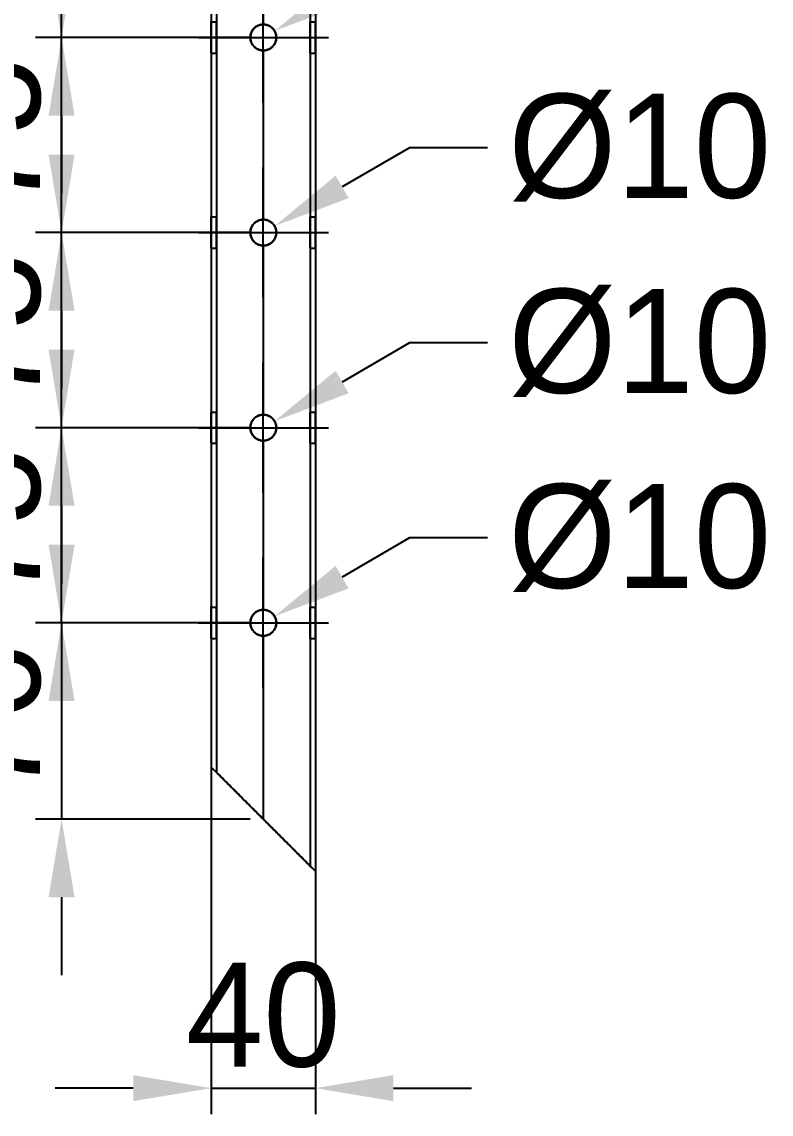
# Model space of a CAD drawing. Header units: millimetres. Extents: x 1279 to 9834, y -699 to 998.
# Drawn here: x 4482.3 to 4770.4, y -699.1 to -279.2 of the extents above; entities that cross this region are included whole.
import ezdxf

# ---------------------------------------------------------------- set-up
doc = ezdxf.new("R2010")
doc.units = ezdxf.units.MM
doc.header["$MEASUREMENT"] = 0
doc.layers.add('dim', color=7, linetype='Continuous', true_color=0x646464)
doc.layers.add('staal', color=7, linetype='Continuous', true_color=0x4c4c4c)
doc.styles.add('Mill', font='')
doc.styles.get('Mill').set_extended_font_data('Mill')
doc.dimstyles.new('Style de cote 02', dxfattribs={"dimscale": 10, "dimtxt": 4, "dimasz": 3, "dimexe": 1, "dimexo": 0.5, "dimgap": 0.8, "dimtad": 1, "dimtoh": 1, "dimdec": 0, "dimzin": 1, "dimdsep": 46, "dimtxsty": 'Mill', "dimcen": 2.5, "dimadec": 1, "dimazin": 0, "dimtfac": 1, "dimtdec": 4, "dimtix": 1, "dimtmove": 1, "dimatfit": 3, "dimfxl": 0, "dimtolj": 1, "dimtzin": 1, "dimarcsym": 0})

# ---------------------------------------------------------------- blocks, each defined once
blk = doc.blocks.new('*D2')
at = {"layer": 'Defpoints', "color": 0}
for p in [(4579.47, -507.69), (4570.81, -512.7)]:
    blk.add_point(p, dxfattribs=at)
at = {"layer": 'dim', "color": 0, "lineweight": -2}
for p, q in [((4631.38, -477.6), (4605.42, -492.65)), ((4661.38, -477.6), (4631.38, -477.6))]:
    blk.add_line(p, q, dxfattribs=at)
at = {"layer": 'dim', "color": 0}
for p, q in [((4575.14, -535.2), (4575.14, -485.2)), ((4550.14, -510.2), (4600.14, -510.2))]:
    blk.add_line(p, q, dxfattribs=at)
blk.add_solid([(4602.92, -488.32), (4607.93, -496.97), (4579.47, -507.69)], dxfattribs=at)
at = {"layer": 'dim', "color": 0, "insert": (4719.85, -477.6), "char_height": 40, "attachment_point": 5, "style": 'Mill'}
blk.add_mtext('\\A1;%%c10', dxfattribs=at)
blk = doc.blocks.new('*D3')
at = {"layer": 'Defpoints', "color": 0}
for p in [(4579.47, -432.69), (4570.81, -437.7)]:
    blk.add_point(p, dxfattribs=at)
at = {"layer": 'dim', "color": 0, "lineweight": -2}
for p, q in [((4631.38, -402.6), (4605.42, -417.65)), ((4661.38, -402.6), (4631.38, -402.6))]:
    blk.add_line(p, q, dxfattribs=at)
at = {"layer": 'dim', "color": 0}
for p, q in [((4575.14, -460.2), (4575.14, -410.2)), ((4550.14, -435.2), (4600.14, -435.2))]:
    blk.add_line(p, q, dxfattribs=at)
blk.add_solid([(4602.92, -413.32), (4607.93, -421.97), (4579.47, -432.69)], dxfattribs=at)
at = {"layer": 'dim', "color": 0, "insert": (4719.85, -402.6), "char_height": 40, "attachment_point": 5, "style": 'Mill'}
blk.add_mtext('\\A1;%%c10', dxfattribs=at)
blk = doc.blocks.new('*D4')
at = {"layer": 'Defpoints', "color": 0}
for p in [(4579.47, -357.69), (4570.81, -362.7)]:
    blk.add_point(p, dxfattribs=at)
at = {"layer": 'dim', "color": 0, "lineweight": -2}
for p, q in [((4631.38, -327.6), (4605.42, -342.65)), ((4661.38, -327.6), (4631.38, -327.6))]:
    blk.add_line(p, q, dxfattribs=at)
at = {"layer": 'dim', "color": 0}
for p, q in [((4575.14, -385.2), (4575.14, -335.2)), ((4550.14, -360.2), (4600.14, -360.2))]:
    blk.add_line(p, q, dxfattribs=at)
blk.add_solid([(4602.92, -338.32), (4607.93, -346.97), (4579.47, -357.69)], dxfattribs=at)
at = {"layer": 'dim', "color": 0, "insert": (4719.85, -327.6), "char_height": 40, "attachment_point": 5, "style": 'Mill'}
blk.add_mtext('\\A1;%%c10', dxfattribs=at)
blk = doc.blocks.new('*D5')
at = {"layer": 'Defpoints', "color": 0}
for p in [(4579.47, -282.69), (4570.81, -287.7)]:
    blk.add_point(p, dxfattribs=at)
at = {"layer": 'dim', "color": 0, "lineweight": -2}
for p, q in [((4631.38, -252.6), (4605.42, -267.65)), ((4661.38, -252.6), (4631.38, -252.6))]:
    blk.add_line(p, q, dxfattribs=at)
at = {"layer": 'dim', "color": 0}
for p, q in [((4575.14, -310.2), (4575.14, -260.2)), ((4550.14, -285.2), (4600.14, -285.2))]:
    blk.add_line(p, q, dxfattribs=at)
blk.add_solid([(4602.92, -263.32), (4607.93, -271.97), (4579.47, -282.69)], dxfattribs=at)
at = {"layer": 'dim', "color": 0, "insert": (4719.85, -252.6), "char_height": 40, "attachment_point": 5, "style": 'Mill'}
blk.add_mtext('\\A1;%%c10', dxfattribs=at)
blk = doc.blocks.new('*D21')
at = {"layer": 'Defpoints', "color": 0}
for p in [(4555.14, -548.06), (4595.14, -548.06), (4595.14, -689.08)]:
    blk.add_point(p, dxfattribs=at)
at = {"layer": 'dim', "color": 0, "lineweight": -2}
for p, q in [((4555.14, -553.06), (4555.14, -699.08)), ((4595.14, -553.06), (4595.14, -699.08)), ((4525.14, -689.08), (4495.14, -689.08)), ((4555.14, -689.08), (4595.14, -689.08)), ((4625.14, -689.08), (4655.14, -689.08))]:
    blk.add_line(p, q, dxfattribs=at)
at = {"layer": 'dim', "color": 0}
for points in [[(4525.14, -694.08), (4525.14, -684.08), (4555.14, -689.08)], [(4625.14, -684.08), (4625.14, -694.08), (4595.14, -689.08)]]:
    blk.add_solid(points, dxfattribs=at)
at = {"layer": 'dim', "color": 0, "insert": (4575.14, -661.08), "char_height": 40, "attachment_point": 5, "style": 'Mill'}
blk.add_mtext('\\A1;40', dxfattribs=at)
blk = doc.blocks.new('*D25')
at = {"layer": 'Defpoints', "color": 0}
for p in [(4497.57, -435.2), (4575.14, -435.2), (4575.14, -510.2)]:
    blk.add_point(p, dxfattribs=at)
at = {"layer": 'dim', "color": 0, "lineweight": -2}
for p, q in [((4497.57, -405.2), (4497.57, -375.2)), ((4570.14, -435.2), (4487.57, -435.2)), ((4497.57, -510.2), (4497.57, -435.2)), ((4570.14, -510.2), (4487.57, -510.2)), ((4497.57, -540.2), (4497.57, -570.2))]:
    blk.add_line(p, q, dxfattribs=at)
at = {"layer": 'dim', "color": 0}
for points in [[(4492.57, -405.2), (4502.57, -405.2), (4497.57, -435.2)], [(4502.57, -540.2), (4492.57, -540.2), (4497.57, -510.2)]]:
    blk.add_solid(points, dxfattribs=at)
at = {"layer": 'dim', "color": 0, "insert": (4469.57, -472.7), "char_height": 40, "attachment_point": 5, "rotation": 90, "style": 'Mill'}
blk.add_mtext('\\A1;75', dxfattribs=at)
blk = doc.blocks.new('*D26')
at = {"layer": 'Defpoints', "color": 0}
for p in [(4497.57, -360.2), (4575.14, -360.2), (4575.14, -435.2)]:
    blk.add_point(p, dxfattribs=at)
at = {"layer": 'dim', "color": 0, "lineweight": -2}
for p, q in [((4497.57, -330.2), (4497.57, -300.2)), ((4570.14, -360.2), (4487.57, -360.2)), ((4497.57, -435.2), (4497.57, -360.2)), ((4570.14, -435.2), (4487.57, -435.2)), ((4497.57, -465.2), (4497.57, -495.2))]:
    blk.add_line(p, q, dxfattribs=at)
at = {"layer": 'dim', "color": 0}
for points in [[(4492.57, -330.2), (4502.57, -330.2), (4497.57, -360.2)], [(4502.57, -465.2), (4492.57, -465.2), (4497.57, -435.2)]]:
    blk.add_solid(points, dxfattribs=at)
at = {"layer": 'dim', "color": 0, "insert": (4469.57, -397.7), "char_height": 40, "attachment_point": 5, "rotation": 90, "style": 'Mill'}
blk.add_mtext('\\A1;75', dxfattribs=at)
blk = doc.blocks.new('*D27')
at = {"layer": 'Defpoints', "color": 0}
for p in [(4497.57, -285.2), (4575.14, -285.2), (4575.14, -360.2)]:
    blk.add_point(p, dxfattribs=at)
at = {"layer": 'dim', "color": 0, "lineweight": -2}
for p, q in [((4497.57, -255.2), (4497.57, -225.2)), ((4570.14, -285.2), (4487.57, -285.2)), ((4497.57, -360.2), (4497.57, -285.2)), ((4570.14, -360.2), (4487.57, -360.2)), ((4497.57, -390.2), (4497.57, -420.2))]:
    blk.add_line(p, q, dxfattribs=at)
at = {"layer": 'dim', "color": 0}
for points in [[(4492.57, -255.2), (4502.57, -255.2), (4497.57, -285.2)], [(4502.57, -390.2), (4492.57, -390.2), (4497.57, -360.2)]]:
    blk.add_solid(points, dxfattribs=at)
at = {"layer": 'dim', "color": 0, "insert": (4469.57, -322.7), "char_height": 40, "attachment_point": 5, "rotation": 90, "style": 'Mill'}
blk.add_mtext('\\A1;75', dxfattribs=at)
blk = doc.blocks.new('*D30')
at = {"layer": 'Defpoints', "color": 0}
for p in [(4497.57, -210.2), (4575.14, -210.2), (4575.14, -285.2)]:
    blk.add_point(p, dxfattribs=at)
at = {"layer": 'dim', "color": 0, "lineweight": -2}
for p, q in [((4497.57, -180.2), (4497.57, -150.2)), ((4570.14, -210.2), (4487.57, -210.2)), ((4497.57, -285.2), (4497.57, -210.2)), ((4570.14, -285.2), (4487.57, -285.2)), ((4497.57, -315.2), (4497.57, -345.2))]:
    blk.add_line(p, q, dxfattribs=at)
at = {"layer": 'dim', "color": 0}
for points in [[(4492.57, -180.2), (4502.57, -180.2), (4497.57, -210.2)], [(4502.57, -315.2), (4492.57, -315.2), (4497.57, -285.2)]]:
    blk.add_solid(points, dxfattribs=at)
at = {"layer": 'dim', "color": 0, "insert": (4469.57, -247.7), "char_height": 40, "attachment_point": 5, "rotation": 90, "style": 'Mill'}
blk.add_mtext('\\A1;75', dxfattribs=at)
blk = doc.blocks.new('*D40')
at = {"layer": 'Defpoints', "color": 0}
for p in [(4575.14, -510.2), (4497.57, -585.7), (4575.14, -585.7)]:
    blk.add_point(p, dxfattribs=at)
at = {"layer": 'dim', "color": 0, "lineweight": -2}
for p, q in [((4497.57, -480.2), (4497.57, -450.2)), ((4570.14, -510.2), (4487.57, -510.2)), ((4497.57, -510.2), (4497.57, -585.7)), ((4570.14, -585.7), (4487.57, -585.7)), ((4497.57, -615.7), (4497.57, -645.7))]:
    blk.add_line(p, q, dxfattribs=at)
at = {"layer": 'dim', "color": 0}
for points in [[(4492.57, -480.2), (4502.57, -480.2), (4497.57, -510.2)], [(4502.57, -615.7), (4492.57, -615.7), (4497.57, -585.7)]]:
    blk.add_solid(points, dxfattribs=at)
at = {"layer": 'dim', "color": 0, "insert": (4469.57, -547.95), "char_height": 40, "attachment_point": 5, "rotation": 90, "style": 'Mill'}
blk.add_mtext('\\A1;76', dxfattribs=at)

msp = doc.modelspace()

# ---------------------------------------------------------------- linework, layer by layer
at = {"layer": 'staal'}
for p, q in [((4555.14, -279.2, 1905.19), (4557.14, -279.2, 1905.19)), ((4575.14, -280.2, 1923.19), (4575.14, -280.2, 1925.19)), ((4575.14, -280.2, 1885.19), (4575.14, -280.2, 1887.19)), ((4593.14, -279.2, 1905.19), (4595.14, -279.2, 1905.19)), ((4555.14, -285.2, 1899.19), (4557.14, -285.2, 1899.19)), ((4555.14, -285.2, 1911.19), (4557.14, -285.2, 1911.19)), ((4570.14, -285.2, 1885.19), (4570.14, -285.2, 1887.19)), ((4570.14, -285.2, 1923.19), (4570.14, -285.2, 1925.19)), ((4580.14, -285.2, 1923.19), (4580.14, -285.2, 1925.19)), ((4580.14, -285.2, 1885.19), (4580.14, -285.2, 1887.19)), ((4593.14, -285.2, 1899.19), (4595.14, -285.2, 1899.19)), ((4593.14, -285.2, 1911.19), (4595.14, -285.2, 1911.19)), ((4555.14, -291.2, 1905.19), (4557.14, -291.2, 1905.19)), ((4575.14, -290.2, 1923.19), (4575.14, -290.2, 1925.19)), ((4575.14, -290.2, 1885.19), (4575.14, -290.2, 1887.19)), ((4593.14, -291.2, 1905.19), (4595.14, -291.2, 1905.19)), ((4555.14, -354.2, 1905.19), (4557.14, -354.2, 1905.19)), ((4575.14, -355.2, 1923.19), (4575.14, -355.2, 1925.19)), ((4575.14, -355.2, 1885.19), (4575.14, -355.2, 1887.19)), ((4593.14, -354.2, 1905.19), (4595.14, -354.2, 1905.19)), ((4555.14, -360.2, 1899.19), (4557.14, -360.2, 1899.19)), ((4555.14, -360.2, 1911.19), (4557.14, -360.2, 1911.19)), ((4570.14, -360.2, 1885.19), (4570.14, -360.2, 1887.19)), ((4570.14, -360.2, 1923.19), (4570.14, -360.2, 1925.19)), ((4580.14, -360.2, 1923.19), (4580.14, -360.2, 1925.19)), ((4580.14, -360.2, 1885.19), (4580.14, -360.2, 1887.19)), ((4593.14, -360.2, 1899.19), (4595.14, -360.2, 1899.19)), ((4593.14, -360.2, 1911.19), (4595.14, -360.2, 1911.19)), ((4575.14, -365.2, 1923.19), (4575.14, -365.2, 1925.19)), ((4575.14, -365.2, 1885.19), (4575.14, -365.2, 1887.19)), ((4555.14, -366.2, 1905.19), (4557.14, -366.2, 1905.19)), ((4593.14, -366.2, 1905.19), (4595.14, -366.2, 1905.19)), ((4555.14, -429.2, 1905.19), (4557.14, -429.2, 1905.19)), ((4575.14, -430.2, 1923.19), (4575.14, -430.2, 1925.19)), ((4575.14, -430.2, 1885.19), (4575.14, -430.2, 1887.19)), ((4593.14, -429.2, 1905.19), (4595.14, -429.2, 1905.19)), ((4555.14, -435.2, 1899.19), (4557.14, -435.2, 1899.19)), ((4555.14, -435.2, 1911.19), (4557.14, -435.2, 1911.19)), ((4570.14, -435.2, 1885.19), (4570.14, -435.2, 1887.19)), ((4570.14, -435.2, 1923.19), (4570.14, -435.2, 1925.19)), ((4580.14, -435.2, 1923.19), (4580.14, -435.2, 1925.19)), ((4580.14, -435.2, 1885.19), (4580.14, -435.2, 1887.19)), ((4593.14, -435.2, 1899.19), (4595.14, -435.2, 1899.19)), ((4593.14, -435.2, 1911.19), (4595.14, -435.2, 1911.19)), ((4575.14, -440.2, 1923.19), (4575.14, -440.2, 1925.19)), ((4575.14, -440.2, 1885.19), (4575.14, -440.2, 1887.19)), ((4555.14, -441.2, 1905.19), (4557.14, -441.2, 1905.19)), ((4593.14, -441.2, 1905.19), (4595.14, -441.2, 1905.19)), ((4555.14, -504.2, 1905.19), (4557.14, -504.2, 1905.19)), ((4575.14, -505.2, 1923.19), (4575.14, -505.2, 1925.19)), ((4575.14, -505.2, 1885.19), (4575.14, -505.2, 1887.19)), ((4593.14, -504.2, 1905.19), (4595.14, -504.2, 1905.19)), ((4555.14, -510.2, 1899.19), (4557.14, -510.2, 1899.19)), ((4555.14, -510.2, 1911.19), (4557.14, -510.2, 1911.19)), ((4570.14, -510.2, 1885.19), (4570.14, -510.2, 1887.19)), ((4570.14, -510.2, 1923.19), (4570.14, -510.2, 1925.19)), ((4580.14, -510.2, 1923.19), (4580.14, -510.2, 1925.19)), ((4580.14, -510.2, 1885.19), (4580.14, -510.2, 1887.19)), ((4593.14, -510.2, 1899.19), (4595.14, -510.2, 1899.19)), ((4593.14, -510.2, 1911.19), (4595.14, -510.2, 1911.19)), ((4555.14, -516.2, 1905.19), (4557.14, -516.2, 1905.19)), ((4575.14, -515.2, 1923.19), (4575.14, -515.2, 1925.19)), ((4575.14, -515.2, 1885.19), (4575.14, -515.2, 1887.19)), ((4593.14, -516.2, 1905.19), (4595.14, -516.2, 1905.19)), ((4595.14, -605.7, 1885.19), (4555.14, -565.7, 1885.19)), ((4555.14, -565.7, 1910.19), (4557.14, -567.7, 1910.19)), ((4593.14, -603.7, 1910.19), (4595.14, -605.7, 1910.19))]:
    msp.add_line(p, q, dxfattribs=at)
for centre in [(4575.14, -285.2, 1885.19), (4575.14, -285.2, 1924.19), (4575.14, -285.2, 1886.19), (4575.14, -360.2, 1885.19), (4575.14, -360.2, 1924.19), (4575.14, -360.2, 1886.19), (4575.14, -435.2, 1885.19), (4575.14, -435.2, 1924.19), (4575.14, -435.2, 1886.19), (4575.14, -510.2, 1885.19), (4575.14, -510.2, 1924.19), (4575.14, -510.2, 1886.19)]:
    msp.add_circle(centre, 5, dxfattribs=at)
for points in [[(4595.14, 710.3, 1885.19), (4595.14, 52.3, 1885.19), (4595.14, -605.7, 1885.19)], [(4595.14, 710.3, 1925.19), (4595.14, 52.3, 1925.19), (4595.14, -605.7, 1925.19)], [(4593.14, 708.3, 1923.19), (4593.14, 52.3, 1923.19), (4593.14, -603.7, 1923.19)], [(4593.14, 708.3, 1887.19), (4593.14, 52.3, 1887.19), (4593.14, -603.7, 1887.19)], [(4557.14, 672.3, 1923.19), (4557.14, 52.3, 1923.19), (4557.14, -567.7, 1923.19)], [(4557.14, 672.3, 1887.19), (4557.14, 52.3, 1887.19), (4557.14, -567.7, 1887.19)], [(4555.14, 670.3, 1885.19), (4555.14, 52.3, 1885.19), (4555.14, -565.7, 1885.19)], [(4555.14, 670.3, 1925.19), (4555.14, 52.3, 1925.19), (4555.14, -565.7, 1925.19)], [(4575.14, -215.2, 1925.19), (4575.14, -247.7, 1925.19), (4575.14, -280.2, 1925.19)], [(4575.14, -215.2, 1923.19), (4575.14, -247.7, 1923.19), (4575.14, -280.2, 1923.19)], [(4575.14, -215.2, 1887.19), (4575.14, -247.7, 1887.19), (4575.14, -280.2, 1887.19)], [(4575.14, -215.2, 1885.19), (4575.14, -247.7, 1885.19), (4575.14, -280.2, 1885.19)], [(4555.14, -291.2, 1905.19), (4555.14, -322.7, 1905.19), (4555.14, -354.2, 1905.19)], [(4557.14, -291.2, 1905.19), (4557.14, -322.7, 1905.19), (4557.14, -354.2, 1905.19)], [(4575.14, -290.2, 1925.19), (4575.14, -322.7, 1925.19), (4575.14, -355.2, 1925.19)], [(4575.14, -290.2, 1923.19), (4575.14, -322.7, 1923.19), (4575.14, -355.2, 1923.19)], [(4575.14, -290.2, 1887.19), (4575.14, -322.7, 1887.19), (4575.14, -355.2, 1887.19)], [(4575.14, -290.2, 1885.19), (4575.14, -322.7, 1885.19), (4575.14, -355.2, 1885.19)], [(4593.14, -291.2, 1905.19), (4593.14, -322.7, 1905.19), (4593.14, -354.2, 1905.19)], [(4595.14, -291.2, 1905.19), (4595.14, -322.7, 1905.19), (4595.14, -354.2, 1905.19)], [(4575.14, -365.2, 1925.19), (4575.14, -397.7, 1925.19), (4575.14, -430.2, 1925.19)], [(4575.14, -365.2, 1923.19), (4575.14, -397.7, 1923.19), (4575.14, -430.2, 1923.19)], [(4575.14, -365.2, 1887.19), (4575.14, -397.7, 1887.19), (4575.14, -430.2, 1887.19)], [(4575.14, -365.2, 1885.19), (4575.14, -397.7, 1885.19), (4575.14, -430.2, 1885.19)], [(4555.14, -366.2, 1905.19), (4555.14, -397.7, 1905.19), (4555.14, -429.2, 1905.19)], [(4557.14, -366.2, 1905.19), (4557.14, -397.7, 1905.19), (4557.14, -429.2, 1905.19)], [(4593.14, -366.2, 1905.19), (4593.14, -397.7, 1905.19), (4593.14, -429.2, 1905.19)], [(4595.14, -366.2, 1905.19), (4595.14, -397.7, 1905.19), (4595.14, -429.2, 1905.19)], [(4575.14, -440.2, 1925.19), (4575.14, -472.7, 1925.19), (4575.14, -505.2, 1925.19)], [(4575.14, -440.2, 1923.19), (4575.14, -472.7, 1923.19), (4575.14, -505.2, 1923.19)], [(4575.14, -440.2, 1887.19), (4575.14, -472.7, 1887.19), (4575.14, -505.2, 1887.19)], [(4575.14, -440.2, 1885.19), (4575.14, -472.7, 1885.19), (4575.14, -505.2, 1885.19)], [(4555.14, -441.2, 1905.19), (4555.14, -472.7, 1905.19), (4555.14, -504.2, 1905.19)], [(4557.14, -441.2, 1905.19), (4557.14, -472.7, 1905.19), (4557.14, -504.2, 1905.19)], [(4593.14, -441.2, 1905.19), (4593.14, -472.7, 1905.19), (4593.14, -504.2, 1905.19)], [(4595.14, -441.2, 1905.19), (4595.14, -472.7, 1905.19), (4595.14, -504.2, 1905.19)], [(4555.14, -516.2, 1905.19), (4555.14, -540.95, 1905.19), (4555.14, -565.7, 1905.19)], [(4557.14, -516.2, 1905.19), (4557.14, -541.95, 1905.19), (4557.14, -567.7, 1905.19)], [(4575.14, -515.2, 1925.19), (4575.14, -550.45, 1925.19), (4575.14, -585.7, 1925.19)], [(4575.14, -515.2, 1923.19), (4575.14, -550.45, 1923.19), (4575.14, -585.7, 1923.19)], [(4575.14, -515.2, 1887.19), (4575.14, -550.45, 1887.19), (4575.14, -585.7, 1887.19)], [(4575.14, -515.2, 1885.19), (4575.14, -550.45, 1885.19), (4575.14, -585.7, 1885.19)], [(4593.14, -516.2, 1905.19), (4593.14, -559.95, 1905.19), (4593.14, -603.7, 1905.19)], [(4595.14, -516.2, 1905.19), (4595.14, -560.95, 1905.19), (4595.14, -605.7, 1905.19)], [(4555.14, -565.7, 1885.19), (4555.14, -565.7, 1905.19), (4555.14, -565.7, 1925.19)], [(4595.14, -605.7, 1925.19), (4575.14, -585.7, 1925.19), (4555.14, -565.7, 1925.19)], [(4557.14, -567.7, 1923.19), (4575.14, -585.7, 1923.19), (4593.14, -603.7, 1923.19)], [(4557.14, -567.7, 1887.19), (4557.14, -567.7, 1905.19), (4557.14, -567.7, 1923.19)], [(4593.14, -603.7, 1887.19), (4575.14, -585.7, 1887.19), (4557.14, -567.7, 1887.19)], [(4575.29, -585.85, 1925.19), (4575.29, -585.85, 1924.19), (4575.29, -585.85, 1923.19)], [(4575.29, -585.85, 1887.19), (4575.29, -585.85, 1886.19), (4575.29, -585.85, 1885.19)], [(4593.14, -603.7, 1923.19), (4593.14, -603.7, 1905.19), (4593.14, -603.7, 1887.19)], [(4595.14, -605.7, 1885.19), (4595.14, -605.7, 1905.19), (4595.14, -605.7, 1925.19)]]:
    msp.add_open_spline(points, degree=2, dxfattribs=at)
for points, knots in [([(4555.14, -285.2, 1899.19), (4555.14, -291.2, 1899.19), (4555.14, -291.2, 1905.19), (4555.14, -291.2, 1911.19), (4555.14, -285.2, 1911.19), (4555.14, -279.2, 1911.19), (4555.14, -279.2, 1905.19), (4555.14, -279.2, 1899.19), (4555.14, -285.2, 1899.19)], [-31.415927, -31.415927, -31.415927, -23.561945, -23.561945, -15.707963, -15.707963, -7.853982, -7.853982, 0, 0, 0]), ([(4557.14, -285.2, 1899.19), (4557.14, -279.2, 1899.19), (4557.14, -279.2, 1905.19), (4557.14, -279.2, 1911.19), (4557.14, -285.2, 1911.19), (4557.14, -291.2, 1911.19), (4557.14, -291.2, 1905.19), (4557.14, -291.2, 1899.19), (4557.14, -285.2, 1899.19)], [0, 0, 0, 7.853982, 7.853982, 15.707963, 15.707963, 23.561945, 23.561945, 31.415927, 31.415927, 31.415927]), ([(4570.14, -285.2, 1925.19), (4570.14, -290.2, 1925.19), (4575.14, -290.2, 1925.19), (4580.14, -290.2, 1925.19), (4580.14, -285.2, 1925.19), (4580.14, -280.2, 1925.19), (4575.14, -280.2, 1925.19), (4570.14, -280.2, 1925.19), (4570.14, -285.2, 1925.19)], [-31.415927, -31.415927, -31.415927, -23.561945, -23.561945, -15.707963, -15.707963, -7.853982, -7.853982, 0, 0, 0]), ([(4570.14, -285.2, 1923.19), (4570.14, -280.2, 1923.19), (4575.14, -280.2, 1923.19), (4580.14, -280.2, 1923.19), (4580.14, -285.2, 1923.19), (4580.14, -290.2, 1923.19), (4575.14, -290.2, 1923.19), (4570.14, -290.2, 1923.19), (4570.14, -285.2, 1923.19)], [0, 0, 0, 7.853982, 7.853982, 15.707963, 15.707963, 23.561945, 23.561945, 31.415927, 31.415927, 31.415927]), ([(4570.14, -285.2, 1887.19), (4570.14, -290.2, 1887.19), (4575.14, -290.2, 1887.19), (4580.14, -290.2, 1887.19), (4580.14, -285.2, 1887.19), (4580.14, -280.2, 1887.19), (4575.14, -280.2, 1887.19), (4570.14, -280.2, 1887.19), (4570.14, -285.2, 1887.19)], [-31.415927, -31.415927, -31.415927, -23.561945, -23.561945, -15.707963, -15.707963, -7.853982, -7.853982, 0, 0, 0]), ([(4593.14, -285.2, 1899.19), (4593.14, -291.2, 1899.19), (4593.14, -291.2, 1905.19), (4593.14, -291.2, 1911.19), (4593.14, -285.2, 1911.19), (4593.14, -279.2, 1911.19), (4593.14, -279.2, 1905.19), (4593.14, -279.2, 1899.19), (4593.14, -285.2, 1899.19)], [-31.415927, -31.415927, -31.415927, -23.561945, -23.561945, -15.707963, -15.707963, -7.853982, -7.853982, 0, 0, 0]), ([(4595.14, -285.2, 1899.19), (4595.14, -279.2, 1899.19), (4595.14, -279.2, 1905.19), (4595.14, -279.2, 1911.19), (4595.14, -285.2, 1911.19), (4595.14, -291.2, 1911.19), (4595.14, -291.2, 1905.19), (4595.14, -291.2, 1899.19), (4595.14, -285.2, 1899.19)], [0, 0, 0, 7.853982, 7.853982, 15.707963, 15.707963, 23.561945, 23.561945, 31.415927, 31.415927, 31.415927]), ([(4555.14, -360.2, 1899.19), (4555.14, -366.2, 1899.19), (4555.14, -366.2, 1905.19), (4555.14, -366.2, 1911.19), (4555.14, -360.2, 1911.19), (4555.14, -354.2, 1911.19), (4555.14, -354.2, 1905.19), (4555.14, -354.2, 1899.19), (4555.14, -360.2, 1899.19)], [-31.415927, -31.415927, -31.415927, -23.561945, -23.561945, -15.707963, -15.707963, -7.853982, -7.853982, 0, 0, 0]), ([(4557.14, -360.2, 1899.19), (4557.14, -354.2, 1899.19), (4557.14, -354.2, 1905.19), (4557.14, -354.2, 1911.19), (4557.14, -360.2, 1911.19), (4557.14, -366.2, 1911.19), (4557.14, -366.2, 1905.19), (4557.14, -366.2, 1899.19), (4557.14, -360.2, 1899.19)], [0, 0, 0, 7.853982, 7.853982, 15.707963, 15.707963, 23.561945, 23.561945, 31.415927, 31.415927, 31.415927]), ([(4570.14, -360.2, 1925.19), (4570.14, -365.2, 1925.19), (4575.14, -365.2, 1925.19), (4580.14, -365.2, 1925.19), (4580.14, -360.2, 1925.19), (4580.14, -355.2, 1925.19), (4575.14, -355.2, 1925.19), (4570.14, -355.2, 1925.19), (4570.14, -360.2, 1925.19)], [-31.415927, -31.415927, -31.415927, -23.561945, -23.561945, -15.707963, -15.707963, -7.853982, -7.853982, 0, 0, 0]), ([(4570.14, -360.2, 1923.19), (4570.14, -355.2, 1923.19), (4575.14, -355.2, 1923.19), (4580.14, -355.2, 1923.19), (4580.14, -360.2, 1923.19), (4580.14, -365.2, 1923.19), (4575.14, -365.2, 1923.19), (4570.14, -365.2, 1923.19), (4570.14, -360.2, 1923.19)], [0, 0, 0, 7.853982, 7.853982, 15.707963, 15.707963, 23.561945, 23.561945, 31.415927, 31.415927, 31.415927]), ([(4570.14, -360.2, 1887.19), (4570.14, -365.2, 1887.19), (4575.14, -365.2, 1887.19), (4580.14, -365.2, 1887.19), (4580.14, -360.2, 1887.19), (4580.14, -355.2, 1887.19), (4575.14, -355.2, 1887.19), (4570.14, -355.2, 1887.19), (4570.14, -360.2, 1887.19)], [-31.415927, -31.415927, -31.415927, -23.561945, -23.561945, -15.707963, -15.707963, -7.853982, -7.853982, 0, 0, 0]), ([(4593.14, -360.2, 1899.19), (4593.14, -366.2, 1899.19), (4593.14, -366.2, 1905.19), (4593.14, -366.2, 1911.19), (4593.14, -360.2, 1911.19), (4593.14, -354.2, 1911.19), (4593.14, -354.2, 1905.19), (4593.14, -354.2, 1899.19), (4593.14, -360.2, 1899.19)], [-31.415927, -31.415927, -31.415927, -23.561945, -23.561945, -15.707963, -15.707963, -7.853982, -7.853982, 0, 0, 0]), ([(4595.14, -360.2, 1899.19), (4595.14, -354.2, 1899.19), (4595.14, -354.2, 1905.19), (4595.14, -354.2, 1911.19), (4595.14, -360.2, 1911.19), (4595.14, -366.2, 1911.19), (4595.14, -366.2, 1905.19), (4595.14, -366.2, 1899.19), (4595.14, -360.2, 1899.19)], [0, 0, 0, 7.853982, 7.853982, 15.707963, 15.707963, 23.561945, 23.561945, 31.415927, 31.415927, 31.415927]), ([(4555.14, -435.2, 1899.19), (4555.14, -441.2, 1899.19), (4555.14, -441.2, 1905.19), (4555.14, -441.2, 1911.19), (4555.14, -435.2, 1911.19), (4555.14, -429.2, 1911.19), (4555.14, -429.2, 1905.19), (4555.14, -429.2, 1899.19), (4555.14, -435.2, 1899.19)], [-31.415927, -31.415927, -31.415927, -23.561945, -23.561945, -15.707963, -15.707963, -7.853982, -7.853982, 0, 0, 0]), ([(4557.14, -435.2, 1899.19), (4557.14, -429.2, 1899.19), (4557.14, -429.2, 1905.19), (4557.14, -429.2, 1911.19), (4557.14, -435.2, 1911.19), (4557.14, -441.2, 1911.19), (4557.14, -441.2, 1905.19), (4557.14, -441.2, 1899.19), (4557.14, -435.2, 1899.19)], [0, 0, 0, 7.853982, 7.853982, 15.707963, 15.707963, 23.561945, 23.561945, 31.415927, 31.415927, 31.415927]), ([(4570.14, -435.2, 1925.19), (4570.14, -440.2, 1925.19), (4575.14, -440.2, 1925.19), (4580.14, -440.2, 1925.19), (4580.14, -435.2, 1925.19), (4580.14, -430.2, 1925.19), (4575.14, -430.2, 1925.19), (4570.14, -430.2, 1925.19), (4570.14, -435.2, 1925.19)], [-31.415927, -31.415927, -31.415927, -23.561945, -23.561945, -15.707963, -15.707963, -7.853982, -7.853982, 0, 0, 0]), ([(4570.14, -435.2, 1923.19), (4570.14, -430.2, 1923.19), (4575.14, -430.2, 1923.19), (4580.14, -430.2, 1923.19), (4580.14, -435.2, 1923.19), (4580.14, -440.2, 1923.19), (4575.14, -440.2, 1923.19), (4570.14, -440.2, 1923.19), (4570.14, -435.2, 1923.19)], [0, 0, 0, 7.853982, 7.853982, 15.707963, 15.707963, 23.561945, 23.561945, 31.415927, 31.415927, 31.415927]), ([(4570.14, -435.2, 1887.19), (4570.14, -440.2, 1887.19), (4575.14, -440.2, 1887.19), (4580.14, -440.2, 1887.19), (4580.14, -435.2, 1887.19), (4580.14, -430.2, 1887.19), (4575.14, -430.2, 1887.19), (4570.14, -430.2, 1887.19), (4570.14, -435.2, 1887.19)], [-31.415927, -31.415927, -31.415927, -23.561945, -23.561945, -15.707963, -15.707963, -7.853982, -7.853982, 0, 0, 0]), ([(4593.14, -435.2, 1899.19), (4593.14, -441.2, 1899.19), (4593.14, -441.2, 1905.19), (4593.14, -441.2, 1911.19), (4593.14, -435.2, 1911.19), (4593.14, -429.2, 1911.19), (4593.14, -429.2, 1905.19), (4593.14, -429.2, 1899.19), (4593.14, -435.2, 1899.19)], [-31.415927, -31.415927, -31.415927, -23.561945, -23.561945, -15.707963, -15.707963, -7.853982, -7.853982, 0, 0, 0]), ([(4595.14, -435.2, 1899.19), (4595.14, -429.2, 1899.19), (4595.14, -429.2, 1905.19), (4595.14, -429.2, 1911.19), (4595.14, -435.2, 1911.19), (4595.14, -441.2, 1911.19), (4595.14, -441.2, 1905.19), (4595.14, -441.2, 1899.19), (4595.14, -435.2, 1899.19)], [0, 0, 0, 7.853982, 7.853982, 15.707963, 15.707963, 23.561945, 23.561945, 31.415927, 31.415927, 31.415927]), ([(4555.14, -510.2, 1899.19), (4555.14, -516.2, 1899.19), (4555.14, -516.2, 1905.19), (4555.14, -516.2, 1911.19), (4555.14, -510.2, 1911.19), (4555.14, -504.2, 1911.19), (4555.14, -504.2, 1905.19), (4555.14, -504.2, 1899.19), (4555.14, -510.2, 1899.19)], [-31.415927, -31.415927, -31.415927, -23.561945, -23.561945, -15.707963, -15.707963, -7.853982, -7.853982, 0, 0, 0]), ([(4557.14, -510.2, 1899.19), (4557.14, -504.2, 1899.19), (4557.14, -504.2, 1905.19), (4557.14, -504.2, 1911.19), (4557.14, -510.2, 1911.19), (4557.14, -516.2, 1911.19), (4557.14, -516.2, 1905.19), (4557.14, -516.2, 1899.19), (4557.14, -510.2, 1899.19)], [0, 0, 0, 7.853982, 7.853982, 15.707963, 15.707963, 23.561945, 23.561945, 31.415927, 31.415927, 31.415927]), ([(4570.14, -510.2, 1925.19), (4570.14, -515.2, 1925.19), (4575.14, -515.2, 1925.19), (4580.14, -515.2, 1925.19), (4580.14, -510.2, 1925.19), (4580.14, -505.2, 1925.19), (4575.14, -505.2, 1925.19), (4570.14, -505.2, 1925.19), (4570.14, -510.2, 1925.19)], [-31.415927, -31.415927, -31.415927, -23.561945, -23.561945, -15.707963, -15.707963, -7.853982, -7.853982, 0, 0, 0]), ([(4570.14, -510.2, 1923.19), (4570.14, -505.2, 1923.19), (4575.14, -505.2, 1923.19), (4580.14, -505.2, 1923.19), (4580.14, -510.2, 1923.19), (4580.14, -515.2, 1923.19), (4575.14, -515.2, 1923.19), (4570.14, -515.2, 1923.19), (4570.14, -510.2, 1923.19)], [0, 0, 0, 7.853982, 7.853982, 15.707963, 15.707963, 23.561945, 23.561945, 31.415927, 31.415927, 31.415927]), ([(4570.14, -510.2, 1887.19), (4570.14, -515.2, 1887.19), (4575.14, -515.2, 1887.19), (4580.14, -515.2, 1887.19), (4580.14, -510.2, 1887.19), (4580.14, -505.2, 1887.19), (4575.14, -505.2, 1887.19), (4570.14, -505.2, 1887.19), (4570.14, -510.2, 1887.19)], [-31.415927, -31.415927, -31.415927, -23.561945, -23.561945, -15.707963, -15.707963, -7.853982, -7.853982, 0, 0, 0]), ([(4593.14, -510.2, 1899.19), (4593.14, -516.2, 1899.19), (4593.14, -516.2, 1905.19), (4593.14, -516.2, 1911.19), (4593.14, -510.2, 1911.19), (4593.14, -504.2, 1911.19), (4593.14, -504.2, 1905.19), (4593.14, -504.2, 1899.19), (4593.14, -510.2, 1899.19)], [-31.415927, -31.415927, -31.415927, -23.561945, -23.561945, -15.707963, -15.707963, -7.853982, -7.853982, 0, 0, 0]), ([(4595.14, -510.2, 1899.19), (4595.14, -504.2, 1899.19), (4595.14, -504.2, 1905.19), (4595.14, -504.2, 1911.19), (4595.14, -510.2, 1911.19), (4595.14, -516.2, 1911.19), (4595.14, -516.2, 1905.19), (4595.14, -516.2, 1899.19), (4595.14, -510.2, 1899.19)], [0, 0, 0, 7.853982, 7.853982, 15.707963, 15.707963, 23.561945, 23.561945, 31.415927, 31.415927, 31.415927])]:
    msp.add_rational_spline(points, [1, 0.707106781187, 1, 0.707106781187, 1, 0.707106781187, 1, 0.707106781187, 1], degree=2, knots=knots, dxfattribs=at)

# ---------------------------------------------------------------- dimensions: what is measured, and where the dimension line sits
at = {"layer": 'dim'}
for base, p1, p2, picture, middle in [((4497.57, -210.2), (4575.14, -285.2, 1942.85), (4575.14, -210.2, 1942.85), '*D30', (4469.57, -247.7)), ((4497.57, -285.2), (4575.14, -360.2, 1942.85), (4575.14, -285.2, 1942.85), '*D27', (4469.57, -322.7)), ((4497.57, -360.2), (4575.14, -435.2, 1942.85), (4575.14, -360.2, 1942.85), '*D26', (4469.57, -397.7)), ((4497.57, -435.2), (4575.14, -510.2, 1942.85), (4575.14, -435.2, 1942.85), '*D25', (4469.57, -472.7)), ((4497.57246355, -585.69664784), (4575.1400675, -510.19664784, 1942.84525558), (4575.1400675, -585.69664784, 1942.84525558), '*D40', (4469.57246355, -547.94664784))]:
    dim = msp.add_linear_dim(base=base, p1=p1, p2=p2, angle=90, dimstyle='Style de cote 02', dxfattribs=at)
    dim.commit()
    dim.dimension.update_dxf_attribs({"geometry": picture, "text_midpoint": middle})
for p1, p2, picture, middle in [((4570.81, -287.7, 1925.19), (4579.47, -282.69, 1925.19), '*D5', (4631.38, -252.6)), ((4570.81, -362.7, 1925.19), (4579.47, -357.69, 1925.19), '*D4', (4631.38, -327.6)), ((4570.81, -437.7, 1925.19), (4579.47, -432.69, 1925.19), '*D3', (4631.38, -402.6)), ((4570.81, -512.7, 1925.19), (4579.47, -507.69, 1925.19), '*D2', (4631.38, -477.6))]:
    dim = msp.add_diameter_dim_2p(p1=p1, p2=p2, dimstyle='Style de cote 02', override={"dimtad": 0, "dimtofl": 0}, dxfattribs=at)
    dim.commit()
    dim.dimension.update_dxf_attribs({"geometry": picture, "text_midpoint": middle, "dimtype": 163})
dim = msp.add_linear_dim(base=(4595.14, -689.08), p1=(4555.14, -548.06, 1942.85), p2=(4595.14, -548.06, 1942.85), dimstyle='Style de cote 02', dxfattribs=at)
dim.commit()
dim.dimension.update_dxf_attribs({"geometry": '*D21', "text_midpoint": (4575.14, -661.08)})

doc.saveas('drawing.dxf')
